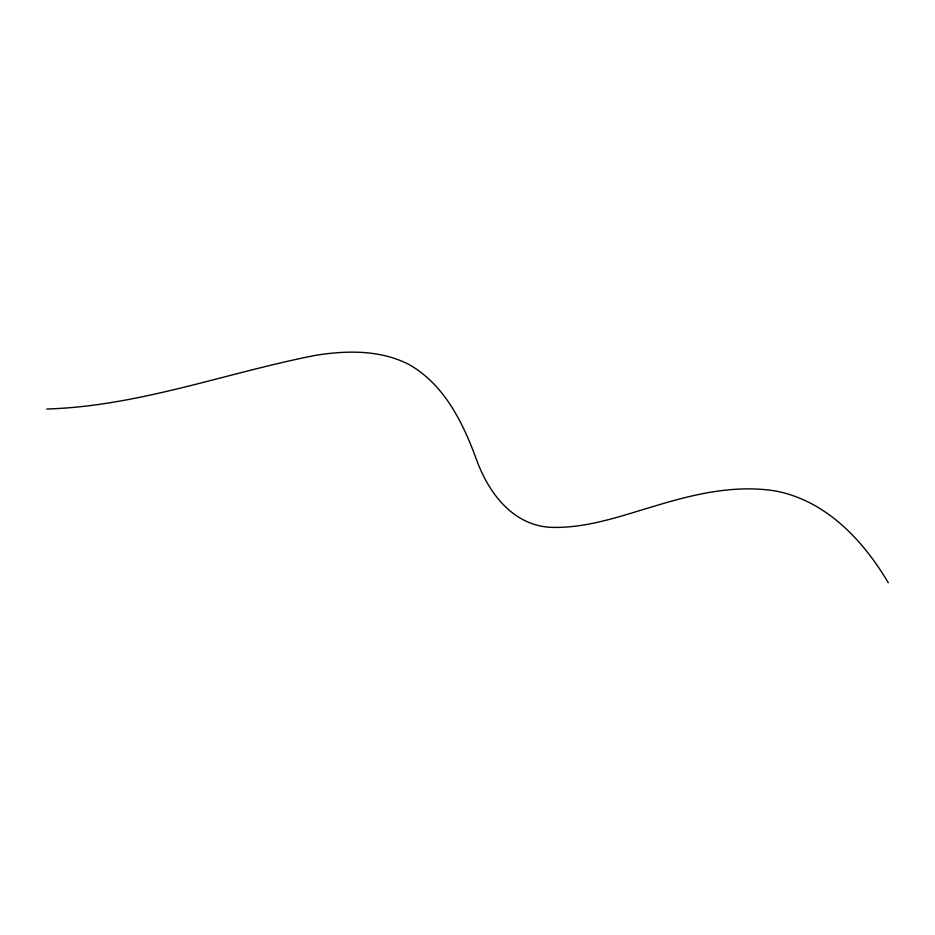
<?xml version="1.0" encoding="UTF-8"?>
<svg xmlns="http://www.w3.org/2000/svg" width="935" height="935" viewBox="0 0 935 935"><rect width="100%" height="100%" fill="white"/><g stroke="black" fill="none" stroke-linecap="round" stroke-linejoin="round"><path stroke-width="1.4" d="M46.75 409.016C138.964 406.222 225.861 372.831 315.527 355.347C346.873 350.356 380.463 349.69 409.366 364.697C443.751 384.437 462.369 421.416 475.623 457.285C487.451 491.12 511.328 524.816 550.166 527.328C586.853 528.684 621.775 515.688 656.452 505.543C694.88 493.96 735.214 484.505 775.477 490.98C825.967 500.576 863.063 540.196 888.25 582.704"/></g></svg>
